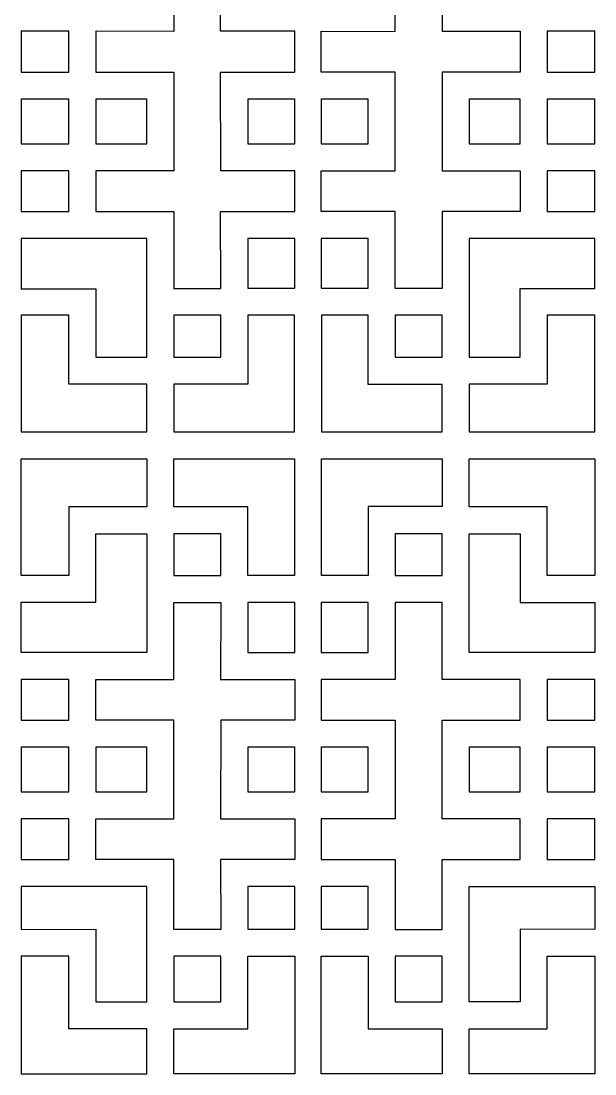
# Model space of a CAD drawing. Header units: centimetres. Extents: x -158 to 158, y -172 to 172.
# Drawn here: x -118.4 to -80.1, y -125.9 to -55.6 of the extents above; entities that cross this region are included whole.
import ezdxf

# ---------------------------------------------------------------- set-up
doc = ezdxf.new("R2010")
doc.units = ezdxf.units.CM
doc.header["$MEASUREMENT"] = 0
doc.layers.add('layer 1', color=7, linetype='Continuous')

msp = doc.modelspace()

# ---------------------------------------------------------------- linework, layer by layer
at = {"layer": 'layer 1', "color": 242}
for points in [[(-118.38099, -58.9613), (-115.18099, -58.9613), (-115.18099, -56.23882), (-118.38099, -56.23882), (-118.38099, -58.9613)], [(-118.38099, -63.7538), (-115.18099, -63.7538), (-115.18099, -60.75882), (-118.38099, -60.75882), (-118.38099, -63.7538)], [(-113.38599, -63.7538), (-109.97849, -63.7538), (-109.97849, -60.76382), (-113.38599, -60.76382), (-113.38599, -63.7538)], [(-103.24349, -63.75631), (-100.11349, -63.75631), (-100.11349, -60.75881), (-103.24349, -60.75881), (-103.24349, -63.75631)], [(-98.33599, -63.75631), (-95.20349, -63.75631), (-95.20349, -60.75881), (-98.33599, -60.75881), (-98.33599, -63.75631)], [(-83.26599, -63.7538), (-80.06599, -63.7538), (-80.06599, -60.75882), (-83.26599, -60.75882), (-83.26599, -63.7538)], [(-118.38099, -68.2688), (-115.18099, -68.2688), (-115.18099, -65.5538), (-118.38099, -65.5538), (-118.38099, -68.2688)], [(-83.26599, -68.2688), (-80.06599, -68.2688), (-80.06599, -65.5538), (-83.26599, -65.5538), (-83.26599, -68.2688)], [(-103.24349, -73.40131), (-100.11349, -73.40131), (-100.11349, -70.06881), (-103.24349, -70.06881), (-103.24349, -73.40131)], [(-98.33349, -73.40131), (-95.20349, -73.40131), (-95.20349, -70.06881), (-98.33349, -70.06881), (-98.33349, -73.40131)], [(-108.17599, -77.9938), (-105.04349, -77.9938), (-105.04349, -75.2038), (-108.17599, -75.2038), (-108.17599, -77.9938)], [(-93.40349, -77.9938), (-90.27099, -77.9938), (-90.27099, -75.2038), (-93.40349, -75.2038), (-93.40349, -77.9938)], [(-108.17599, -92.58966), (-105.04349, -92.58966), (-105.04349, -89.79966), (-108.17599, -89.79966), (-108.17599, -92.58966)], [(-93.40349, -92.58966), (-90.27099, -92.58966), (-90.27099, -89.79966), (-93.40349, -89.79966), (-93.40349, -92.58966)], [(-103.24349, -97.72465), (-100.11349, -97.72465), (-100.11349, -94.39215), (-103.24349, -94.39215), (-103.24349, -97.72465)], [(-98.33349, -97.72465), (-95.20349, -97.72465), (-95.20349, -94.39215), (-98.33349, -94.39215), (-98.33349, -97.72465)], [(-118.38099, -102.23966), (-115.18099, -102.23966), (-115.18099, -99.52466), (-118.38099, -99.52466), (-118.38099, -102.23966)], [(-83.26599, -102.23966), (-80.06599, -102.23966), (-80.06599, -99.52466), (-83.26599, -99.52466), (-83.26599, -102.23966)], [(-118.38099, -107.03464), (-115.18099, -107.03464), (-115.18099, -104.03966), (-118.38099, -104.03966), (-118.38099, -107.03464)], [(-113.38599, -107.02964), (-109.97849, -107.02964), (-109.97849, -104.03966), (-113.38599, -104.03966), (-113.38599, -107.02964)], [(-103.24349, -107.03465), (-100.11349, -107.03465), (-100.11349, -104.03715), (-103.24349, -104.03715), (-103.24349, -107.03465)], [(-98.33599, -107.03465), (-95.20349, -107.03465), (-95.20349, -104.03715), (-98.33599, -104.03715), (-98.33599, -107.03465)], [(-88.46849, -107.02964), (-85.06099, -107.02964), (-85.06099, -104.03966), (-88.46849, -104.03966), (-88.46849, -107.02964)], [(-83.26599, -107.03464), (-80.06599, -107.03464), (-80.06599, -104.03966), (-83.26599, -104.03966), (-83.26599, -107.03464)], [(-118.38099, -111.55464), (-115.18099, -111.55464), (-115.18099, -108.83216), (-118.38099, -108.83216), (-118.38099, -111.55464)], [(-83.26438, -111.55688), (-80.0665, -111.55688), (-80.0665, -108.83052), (-83.26438, -108.83052), (-83.26438, -111.55688)], [(-103.24599, -116.20966), (-100.11349, -116.20966), (-100.11349, -113.35216), (-103.24599, -113.35216), (-103.24599, -116.20966)], [(-98.33349, -116.20966), (-95.20349, -116.20966), (-95.20349, -113.35216), (-98.33349, -113.35216), (-98.33349, -116.20966)], [(-108.17599, -121.05716), (-105.04349, -121.05716), (-105.04349, -118.00966), (-108.17599, -118.00966), (-108.17599, -121.05716)], [(-93.40349, -121.05716), (-90.27099, -121.05716), (-90.27099, -118.00966), (-93.40349, -118.00966), (-93.40349, -121.05716)]]:
    msp.add_lwpolyline(points, close=True, dxfattribs=at)
for points, knots in [([(-105.06097, -58.95881), (-105.06097, -58.95881), (-105.04849, -65.55381), (-105.04849, -65.55381), (-105.04849, -65.55381), (-105.04849, -65.55381), (-100.11349, -65.5538), (-100.11349, -65.5538), (-100.11349, -65.5538), (-100.11349, -65.5538), (-100.11349, -68.26631), (-100.11349, -68.26631), (-100.11349, -68.26631), (-100.11349, -68.26631), (-105.06096, -68.26631), (-105.06096, -68.26631), (-105.06096, -68.26631), (-105.06096, -68.26631), (-105.04849, -73.40381), (-105.04849, -73.40381), (-105.04849, -73.40381), (-105.04849, -73.40381), (-108.17599, -73.40381), (-108.17599, -73.40381), (-108.17599, -73.40381), (-108.17599, -73.40381), (-108.17599, -68.26631), (-108.17599, -68.26631), (-108.17599, -68.26631), (-108.17599, -68.26631), (-113.38099, -68.26631), (-113.38099, -68.26631), (-113.38099, -68.26631), (-113.38099, -68.26631), (-113.38099, -65.5538), (-113.38099, -65.5538), (-113.38099, -65.5538), (-113.38099, -65.5538), (-108.17599, -65.55381), (-108.17599, -65.55381), (-108.17599, -65.55381), (-108.17599, -65.55381), (-108.17599, -58.9588), (-108.17599, -58.9588), (-108.17599, -58.9588), (-108.17599, -58.9588), (-113.38099, -58.95881), (-113.38099, -58.95881), (-113.38099, -58.95881), (-113.38099, -58.95881), (-113.38099, -56.23881), (-113.38099, -56.23881), (-113.38099, -56.23881), (-113.38099, -56.23881), (-108.17599, -56.2413), (-108.17599, -56.2413), (-108.17599, -56.2413), (-108.17599, -56.2413), (-108.17599, -51.5788), (-108.17599, -51.5788), (-108.17599, -51.5788), (-108.17599, -51.5788), (-105.04849, -51.5788), (-105.04849, -51.5788), (-105.04849, -51.5788), (-105.04849, -51.5788), (-105.06096, -56.23881), (-105.06096, -56.23881), (-105.06096, -56.23881), (-105.06096, -56.23881), (-100.11349, -56.23881), (-100.11349, -56.23881), (-100.11349, -56.23881), (-100.11349, -56.23881), (-100.11349, -58.95881), (-100.11349, -58.95881), (-100.11349, -58.95881), (-100.11349, -58.95881), (-105.06097, -58.95881), (-105.06097, -58.95881)], [0, 0, 0, 0, 0.04761905, 0.04761905, 0.04761905, 0.04761905, 0.0952381, 0.0952381, 0.0952381, 0.0952381, 0.14285714, 0.14285714, 0.14285714, 0.14285714, 0.19047619, 0.19047619, 0.19047619, 0.19047619, 0.23809524, 0.23809524, 0.23809524, 0.23809524, 0.28571429, 0.28571429, 0.28571429, 0.28571429, 0.33333333, 0.33333333, 0.33333333, 0.33333333, 0.38095238, 0.38095238, 0.38095238, 0.38095238, 0.42857143, 0.42857143, 0.42857143, 0.42857143, 0.47619048, 0.47619048, 0.47619048, 0.47619048, 0.52380952, 0.52380952, 0.52380952, 0.52380952, 0.57142857, 0.57142857, 0.57142857, 0.57142857, 0.61904762, 0.61904762, 0.61904762, 0.61904762, 0.66666667, 0.66666667, 0.66666667, 0.66666667, 0.71428571, 0.71428571, 0.71428571, 0.71428571, 0.76190476, 0.76190476, 0.76190476, 0.76190476, 0.80952381, 0.80952381, 0.80952381, 0.80952381, 0.85714286, 0.85714286, 0.85714286, 0.85714286, 0.9047619, 0.9047619, 0.9047619, 0.9047619, 1, 1, 1, 1]), ([(-90.271, -65.5538), (-90.271, -65.5538), (-90.27099, -58.95882), (-90.27099, -58.95882), (-90.27099, -58.95882), (-90.27099, -58.95882), (-85.06599, -58.95881), (-85.06599, -58.95881), (-85.06599, -58.95881), (-85.06599, -58.95881), (-85.06599, -56.23881), (-85.06599, -56.23881), (-85.06599, -56.23881), (-85.06599, -56.23881), (-90.27099, -56.23881), (-90.27099, -56.23881), (-90.27099, -56.23881), (-90.27099, -56.23881), (-90.27099, -51.5788), (-90.27099, -51.5788), (-90.27099, -51.5788), (-90.27099, -51.5788), (-93.39849, -51.5788), (-93.39849, -51.5788), (-93.39849, -51.5788), (-93.39849, -51.5788), (-93.39849, -56.24129), (-93.39849, -56.24129), (-93.39849, -56.24129), (-93.39849, -56.24129), (-98.33349, -56.23881), (-98.33349, -56.23881), (-98.33349, -56.23881), (-98.33349, -56.23881), (-98.33349, -58.95881), (-98.33349, -58.95881), (-98.33349, -58.95881), (-98.33349, -58.95881), (-93.39849, -58.95881), (-93.39849, -58.95881), (-93.39849, -58.95881), (-93.39849, -58.95881), (-93.39849, -65.55379), (-93.39849, -65.55379), (-93.39849, -65.55379), (-93.39849, -65.55379), (-98.33349, -65.5538), (-98.33349, -65.5538), (-98.33349, -65.5538), (-98.33349, -65.5538), (-98.33349, -68.26631), (-98.33349, -68.26631), (-98.33349, -68.26631), (-98.33349, -68.26631), (-93.39849, -68.2663), (-93.39849, -68.2663), (-93.39849, -68.2663), (-93.39849, -68.2663), (-93.39849, -73.40381), (-93.39849, -73.40381), (-93.39849, -73.40381), (-93.39849, -73.40381), (-90.27099, -73.40381), (-90.27099, -73.40381), (-90.27099, -73.40381), (-90.27099, -73.40381), (-90.27099, -68.26631), (-90.27099, -68.26631), (-90.27099, -68.26631), (-90.27099, -68.26631), (-85.06599, -68.26631), (-85.06599, -68.26631), (-85.06599, -68.26631), (-85.06599, -68.26631), (-85.06599, -65.5538), (-85.06599, -65.5538), (-85.06599, -65.5538), (-85.06599, -65.5538), (-90.271, -65.5538), (-90.271, -65.5538)], [0, 0, 0, 0, 0.04761905, 0.04761905, 0.04761905, 0.04761905, 0.0952381, 0.0952381, 0.0952381, 0.0952381, 0.14285714, 0.14285714, 0.14285714, 0.14285714, 0.19047619, 0.19047619, 0.19047619, 0.19047619, 0.23809524, 0.23809524, 0.23809524, 0.23809524, 0.28571429, 0.28571429, 0.28571429, 0.28571429, 0.33333333, 0.33333333, 0.33333333, 0.33333333, 0.38095238, 0.38095238, 0.38095238, 0.38095238, 0.42857143, 0.42857143, 0.42857143, 0.42857143, 0.47619048, 0.47619048, 0.47619048, 0.47619048, 0.52380952, 0.52380952, 0.52380952, 0.52380952, 0.57142857, 0.57142857, 0.57142857, 0.57142857, 0.61904762, 0.61904762, 0.61904762, 0.61904762, 0.66666667, 0.66666667, 0.66666667, 0.66666667, 0.71428571, 0.71428571, 0.71428571, 0.71428571, 0.76190476, 0.76190476, 0.76190476, 0.76190476, 0.80952381, 0.80952381, 0.80952381, 0.80952381, 0.85714286, 0.85714286, 0.85714286, 0.85714286, 0.9047619, 0.9047619, 0.9047619, 0.9047619, 1, 1, 1, 1]), ([(-80.0665, -58.96294), (-80.0665, -58.96294), (-83.26439, -58.96294), (-83.26439, -58.96294), (-83.26439, -58.96294), (-83.26439, -58.96294), (-83.26439, -56.23658), (-83.26439, -56.23658), (-83.26439, -56.23658), (-83.26439, -56.23658), (-80.0665, -56.23658), (-80.0665, -56.23658), (-80.0665, -56.23658), (-80.0665, -56.23658), (-80.0665, -58.96294), (-80.0665, -58.96294)], [0, 0, 0, 0, 0.2, 0.2, 0.2, 0.2, 0.4, 0.4, 0.4, 0.4, 0.6, 0.6, 0.6, 0.6, 1, 1, 1, 1]), ([(-85.06099, -63.7538), (-85.06099, -63.7538), (-88.46849, -63.7538), (-88.46849, -63.7538), (-88.46849, -63.7538), (-88.46849, -63.7538), (-88.46849, -60.76381), (-88.46849, -60.76381), (-88.46849, -60.76381), (-88.46849, -60.76381), (-85.06099, -60.76381), (-85.06099, -60.76381), (-85.06099, -60.76381), (-85.06099, -60.76381), (-85.06099, -63.7538), (-85.06099, -63.7538)], [0, 0, 0, 0, 0.2, 0.2, 0.2, 0.2, 0.4, 0.4, 0.4, 0.4, 0.6, 0.6, 0.6, 0.6, 1, 1, 1, 1]), ([(-109.97849, -70.06881), (-109.97849, -70.06881), (-109.97849, -77.9938), (-109.97849, -77.9938), (-109.97849, -77.9938), (-109.97849, -77.9938), (-113.38252, -77.9938), (-113.38252, -77.9938), (-113.38252, -77.9938), (-113.38252, -77.9938), (-113.38099, -73.43755), (-113.38099, -73.43755), (-113.38099, -73.43755), (-113.38099, -73.43755), (-118.38099, -73.43755), (-118.38099, -73.43755), (-118.38099, -73.43755), (-118.38099, -73.43755), (-118.38099, -70.06881), (-118.38099, -70.06881), (-118.38099, -70.06881), (-118.38099, -70.06881), (-109.97849, -70.06881), (-109.97849, -70.06881)], [0, 0, 0, 0, 0.14285714, 0.14285714, 0.14285714, 0.14285714, 0.28571429, 0.28571429, 0.28571429, 0.28571429, 0.42857143, 0.42857143, 0.42857143, 0.42857143, 0.57142857, 0.57142857, 0.57142857, 0.57142857, 0.71428571, 0.71428571, 0.71428571, 0.71428571, 1, 1, 1, 1]), ([(-88.45238, -70.06874), (-88.45238, -70.06874), (-80.06599, -70.06881), (-80.06599, -70.06881), (-80.06599, -70.06881), (-80.06599, -70.06881), (-80.06599, -73.40381), (-80.06599, -73.40381), (-80.06599, -73.40381), (-80.06599, -73.40381), (-85.06599, -73.40335), (-85.06599, -73.40335), (-85.06599, -73.40335), (-85.06599, -73.40335), (-85.06599, -77.9938), (-85.06599, -77.9938), (-85.06599, -77.9938), (-85.06599, -77.9938), (-88.46849, -77.9938), (-88.46849, -77.9938), (-88.46849, -77.9938), (-88.46849, -77.9938), (-88.45238, -70.06874), (-88.45238, -70.06874)], [0, 0, 0, 0, 0.14285714, 0.14285714, 0.14285714, 0.14285714, 0.28571429, 0.28571429, 0.28571429, 0.28571429, 0.42857143, 0.42857143, 0.42857143, 0.42857143, 0.57142857, 0.57142857, 0.57142857, 0.57142857, 0.71428571, 0.71428571, 0.71428571, 0.71428571, 1, 1, 1, 1]), ([(-118.38099, -82.9938), (-118.38099, -82.9938), (-118.38099, -75.2038), (-118.38099, -75.2038), (-118.38099, -75.2038), (-118.38099, -75.2038), (-115.18349, -75.2038), (-115.18349, -75.2038), (-115.18349, -75.2038), (-115.18349, -75.2038), (-115.18349, -79.7938), (-115.18349, -79.7938), (-115.18349, -79.7938), (-115.18349, -79.7938), (-109.97599, -79.7938), (-109.97599, -79.7938), (-109.97599, -79.7938), (-109.97599, -79.7938), (-109.97599, -82.9938), (-109.97599, -82.9938), (-109.97599, -82.9938), (-109.97599, -82.9938), (-118.38099, -82.9938), (-118.38099, -82.9938)], [0, 0, 0, 0, 0.14285714, 0.14285714, 0.14285714, 0.14285714, 0.28571429, 0.28571429, 0.28571429, 0.28571429, 0.42857143, 0.42857143, 0.42857143, 0.42857143, 0.57142857, 0.57142857, 0.57142857, 0.57142857, 0.71428571, 0.71428571, 0.71428571, 0.71428571, 1, 1, 1, 1]), ([(-108.17599, -82.9938), (-108.17599, -82.9938), (-108.17599, -79.7938), (-108.17599, -79.7938), (-108.17599, -79.7938), (-108.17599, -79.7938), (-103.24349, -79.79381), (-103.24349, -79.79381), (-103.24349, -79.79381), (-103.24349, -79.79381), (-103.24349, -75.2038), (-103.24349, -75.2038), (-103.24349, -75.2038), (-103.24349, -75.2038), (-100.11849, -75.2038), (-100.11849, -75.2038), (-100.11849, -75.2038), (-100.11849, -75.2038), (-100.11849, -82.9938), (-100.11849, -82.9938), (-100.11849, -82.9938), (-100.11849, -82.9938), (-108.17599, -82.9938), (-108.17599, -82.9938)], [0, 0, 0, 0, 0.14285714, 0.14285714, 0.14285714, 0.14285714, 0.28571429, 0.28571429, 0.28571429, 0.28571429, 0.42857143, 0.42857143, 0.42857143, 0.42857143, 0.57142857, 0.57142857, 0.57142857, 0.57142857, 0.71428571, 0.71428571, 0.71428571, 0.71428571, 1, 1, 1, 1]), ([(-95.20349, -79.81938), (-95.20349, -79.81938), (-90.27099, -79.81938), (-90.27099, -79.81938), (-90.27099, -79.81938), (-90.27099, -79.81938), (-90.27099, -82.9938), (-90.27099, -82.9938), (-90.27099, -82.9938), (-90.27099, -82.9938), (-98.32849, -82.9938), (-98.32849, -82.9938), (-98.32849, -82.9938), (-98.32849, -82.9938), (-98.32849, -75.2038), (-98.32849, -75.2038), (-98.32849, -75.2038), (-98.32849, -75.2038), (-95.20349, -75.2038), (-95.20349, -75.2038), (-95.20349, -75.2038), (-95.20349, -75.2038), (-95.20349, -79.81938), (-95.20349, -79.81938)], [0, 0, 0, 0, 0.14285714, 0.14285714, 0.14285714, 0.14285714, 0.28571429, 0.28571429, 0.28571429, 0.28571429, 0.42857143, 0.42857143, 0.42857143, 0.42857143, 0.57142857, 0.57142857, 0.57142857, 0.57142857, 0.71428571, 0.71428571, 0.71428571, 0.71428571, 1, 1, 1, 1]), ([(-83.26348, -79.7938), (-83.26348, -79.7938), (-83.26349, -75.2038), (-83.26349, -75.2038), (-83.26349, -75.2038), (-83.26349, -75.2038), (-80.06599, -75.2038), (-80.06599, -75.2038), (-80.06599, -75.2038), (-80.06599, -75.2038), (-80.06599, -82.9938), (-80.06599, -82.9938), (-80.06599, -82.9938), (-80.06599, -82.9938), (-88.47099, -82.9938), (-88.47099, -82.9938), (-88.47099, -82.9938), (-88.47099, -82.9938), (-88.47099, -79.7938), (-88.47099, -79.7938), (-88.47099, -79.7938), (-88.47099, -79.7938), (-83.26348, -79.7938), (-83.26348, -79.7938)], [0, 0, 0, 0, 0.14285714, 0.14285714, 0.14285714, 0.14285714, 0.28571429, 0.28571429, 0.28571429, 0.28571429, 0.42857143, 0.42857143, 0.42857143, 0.42857143, 0.57142857, 0.57142857, 0.57142857, 0.57142857, 0.71428571, 0.71428571, 0.71428571, 0.71428571, 1, 1, 1, 1]), ([(-118.38099, -84.79966), (-118.38099, -84.79966), (-118.38099, -92.58966), (-118.38099, -92.58966), (-118.38099, -92.58966), (-118.38099, -92.58966), (-115.18349, -92.58966), (-115.18349, -92.58966), (-115.18349, -92.58966), (-115.18349, -92.58966), (-115.18349, -87.99966), (-115.18349, -87.99966), (-115.18349, -87.99966), (-115.18349, -87.99966), (-109.97599, -87.99966), (-109.97599, -87.99966), (-109.97599, -87.99966), (-109.97599, -87.99966), (-109.97599, -84.79966), (-109.97599, -84.79966), (-109.97599, -84.79966), (-109.97599, -84.79966), (-118.38099, -84.79966), (-118.38099, -84.79966)], [0, 0, 0, 0, 0.14285714, 0.14285714, 0.14285714, 0.14285714, 0.28571429, 0.28571429, 0.28571429, 0.28571429, 0.42857143, 0.42857143, 0.42857143, 0.42857143, 0.57142857, 0.57142857, 0.57142857, 0.57142857, 0.71428571, 0.71428571, 0.71428571, 0.71428571, 1, 1, 1, 1]), ([(-108.17599, -84.79966), (-108.17599, -84.79966), (-108.17599, -87.99966), (-108.17599, -87.99966), (-108.17599, -87.99966), (-108.17599, -87.99966), (-103.24349, -87.99965), (-103.24349, -87.99965), (-103.24349, -87.99965), (-103.24349, -87.99965), (-103.24349, -92.58966), (-103.24349, -92.58966), (-103.24349, -92.58966), (-103.24349, -92.58966), (-100.11849, -92.58966), (-100.11849, -92.58966), (-100.11849, -92.58966), (-100.11849, -92.58966), (-100.11849, -84.79966), (-100.11849, -84.79966), (-100.11849, -84.79966), (-100.11849, -84.79966), (-108.17599, -84.79966), (-108.17599, -84.79966)], [0, 0, 0, 0, 0.14285714, 0.14285714, 0.14285714, 0.14285714, 0.28571429, 0.28571429, 0.28571429, 0.28571429, 0.42857143, 0.42857143, 0.42857143, 0.42857143, 0.57142857, 0.57142857, 0.57142857, 0.57142857, 0.71428571, 0.71428571, 0.71428571, 0.71428571, 1, 1, 1, 1]), ([(-95.20349, -87.97408), (-95.20349, -87.97408), (-90.27099, -87.97408), (-90.27099, -87.97408), (-90.27099, -87.97408), (-90.27099, -87.97408), (-90.27099, -84.79966), (-90.27099, -84.79966), (-90.27099, -84.79966), (-90.27099, -84.79966), (-98.32849, -84.79966), (-98.32849, -84.79966), (-98.32849, -84.79966), (-98.32849, -84.79966), (-98.32849, -92.58966), (-98.32849, -92.58966), (-98.32849, -92.58966), (-98.32849, -92.58966), (-95.20349, -92.58966), (-95.20349, -92.58966), (-95.20349, -92.58966), (-95.20349, -92.58966), (-95.20349, -87.97408), (-95.20349, -87.97408)], [0, 0, 0, 0, 0.14285714, 0.14285714, 0.14285714, 0.14285714, 0.28571429, 0.28571429, 0.28571429, 0.28571429, 0.42857143, 0.42857143, 0.42857143, 0.42857143, 0.57142857, 0.57142857, 0.57142857, 0.57142857, 0.71428571, 0.71428571, 0.71428571, 0.71428571, 1, 1, 1, 1]), ([(-83.26348, -87.99966), (-83.26348, -87.99966), (-83.26349, -92.58966), (-83.26349, -92.58966), (-83.26349, -92.58966), (-83.26349, -92.58966), (-80.06599, -92.58966), (-80.06599, -92.58966), (-80.06599, -92.58966), (-80.06599, -92.58966), (-80.06599, -84.79966), (-80.06599, -84.79966), (-80.06599, -84.79966), (-80.06599, -84.79966), (-88.47099, -84.79966), (-88.47099, -84.79966), (-88.47099, -84.79966), (-88.47099, -84.79966), (-88.47099, -87.99966), (-88.47099, -87.99966), (-88.47099, -87.99966), (-88.47099, -87.99966), (-83.26348, -87.99966), (-83.26348, -87.99966)], [0, 0, 0, 0, 0.14285714, 0.14285714, 0.14285714, 0.14285714, 0.28571429, 0.28571429, 0.28571429, 0.28571429, 0.42857143, 0.42857143, 0.42857143, 0.42857143, 0.57142857, 0.57142857, 0.57142857, 0.57142857, 0.71428571, 0.71428571, 0.71428571, 0.71428571, 1, 1, 1, 1]), ([(-109.97849, -97.72465), (-109.97849, -97.72465), (-109.97849, -89.79966), (-109.97849, -89.79966), (-109.97849, -89.79966), (-109.97849, -89.79966), (-113.38252, -89.79966), (-113.38252, -89.79966), (-113.38252, -89.79966), (-113.38252, -89.79966), (-113.38099, -94.35591), (-113.38099, -94.35591), (-113.38099, -94.35591), (-113.38099, -94.35591), (-118.38099, -94.35591), (-118.38099, -94.35591), (-118.38099, -94.35591), (-118.38099, -94.35591), (-118.38099, -97.72465), (-118.38099, -97.72465), (-118.38099, -97.72465), (-118.38099, -97.72465), (-109.97849, -97.72465), (-109.97849, -97.72465)], [0, 0, 0, 0, 0.14285714, 0.14285714, 0.14285714, 0.14285714, 0.28571429, 0.28571429, 0.28571429, 0.28571429, 0.42857143, 0.42857143, 0.42857143, 0.42857143, 0.57142857, 0.57142857, 0.57142857, 0.57142857, 0.71428571, 0.71428571, 0.71428571, 0.71428571, 1, 1, 1, 1]), ([(-88.45238, -97.72472), (-88.45238, -97.72472), (-80.06599, -97.72465), (-80.06599, -97.72465), (-80.06599, -97.72465), (-80.06599, -97.72465), (-80.06599, -94.38965), (-80.06599, -94.38965), (-80.06599, -94.38965), (-80.06599, -94.38965), (-85.06599, -94.39011), (-85.06599, -94.39011), (-85.06599, -94.39011), (-85.06599, -94.39011), (-85.06599, -89.79966), (-85.06599, -89.79966), (-85.06599, -89.79966), (-85.06599, -89.79966), (-88.46849, -89.79966), (-88.46849, -89.79966), (-88.46849, -89.79966), (-88.46849, -89.79966), (-88.45238, -97.72472), (-88.45238, -97.72472)], [0, 0, 0, 0, 0.14285714, 0.14285714, 0.14285714, 0.14285714, 0.28571429, 0.28571429, 0.28571429, 0.28571429, 0.42857143, 0.42857143, 0.42857143, 0.42857143, 0.57142857, 0.57142857, 0.57142857, 0.57142857, 0.71428571, 0.71428571, 0.71428571, 0.71428571, 1, 1, 1, 1]), ([(-105.06097, -108.83465), (-105.06097, -108.83465), (-105.04849, -102.23965), (-105.04849, -102.23965), (-105.04849, -102.23965), (-105.04849, -102.23965), (-100.11349, -102.23966), (-100.11349, -102.23966), (-100.11349, -102.23966), (-100.11349, -102.23966), (-100.11349, -99.52715), (-100.11349, -99.52715), (-100.11349, -99.52715), (-100.11349, -99.52715), (-105.06096, -99.52715), (-105.06096, -99.52715), (-105.06096, -99.52715), (-105.06096, -99.52715), (-105.04849, -94.38965), (-105.04849, -94.38965), (-105.04849, -94.38965), (-105.04849, -94.38965), (-108.17599, -94.38965), (-108.17599, -94.38965), (-108.17599, -94.38965), (-108.17599, -94.38965), (-108.17599, -99.52715), (-108.17599, -99.52715), (-108.17599, -99.52715), (-108.17599, -99.52715), (-113.38099, -99.52715), (-113.38099, -99.52715), (-113.38099, -99.52715), (-113.38099, -99.52715), (-113.38099, -102.23966), (-113.38099, -102.23966), (-113.38099, -102.23966), (-113.38099, -102.23966), (-108.17599, -102.23965), (-108.17599, -102.23965), (-108.17599, -102.23965), (-108.17599, -102.23965), (-108.17599, -108.83466), (-108.17599, -108.83466), (-108.17599, -108.83466), (-108.17599, -108.83466), (-113.38099, -108.83465), (-113.38099, -108.83465), (-113.38099, -108.83465), (-113.38099, -108.83465), (-113.38099, -111.55465), (-113.38099, -111.55465), (-113.38099, -111.55465), (-113.38099, -111.55465), (-108.17599, -111.55216), (-108.17599, -111.55216), (-108.17599, -111.55216), (-108.17599, -111.55216), (-108.17599, -116.21466), (-108.17599, -116.21466), (-108.17599, -116.21466), (-108.17599, -116.21466), (-105.04849, -116.21466), (-105.04849, -116.21466), (-105.04849, -116.21466), (-105.04849, -116.21466), (-105.06096, -111.55465), (-105.06096, -111.55465), (-105.06096, -111.55465), (-105.06096, -111.55465), (-100.11349, -111.55465), (-100.11349, -111.55465), (-100.11349, -111.55465), (-100.11349, -111.55465), (-100.11349, -108.83465), (-100.11349, -108.83465), (-100.11349, -108.83465), (-100.11349, -108.83465), (-105.06097, -108.83465), (-105.06097, -108.83465)], [0, 0, 0, 0, 0.04761905, 0.04761905, 0.04761905, 0.04761905, 0.0952381, 0.0952381, 0.0952381, 0.0952381, 0.14285714, 0.14285714, 0.14285714, 0.14285714, 0.19047619, 0.19047619, 0.19047619, 0.19047619, 0.23809524, 0.23809524, 0.23809524, 0.23809524, 0.28571429, 0.28571429, 0.28571429, 0.28571429, 0.33333333, 0.33333333, 0.33333333, 0.33333333, 0.38095238, 0.38095238, 0.38095238, 0.38095238, 0.42857143, 0.42857143, 0.42857143, 0.42857143, 0.47619048, 0.47619048, 0.47619048, 0.47619048, 0.52380952, 0.52380952, 0.52380952, 0.52380952, 0.57142857, 0.57142857, 0.57142857, 0.57142857, 0.61904762, 0.61904762, 0.61904762, 0.61904762, 0.66666667, 0.66666667, 0.66666667, 0.66666667, 0.71428571, 0.71428571, 0.71428571, 0.71428571, 0.76190476, 0.76190476, 0.76190476, 0.76190476, 0.80952381, 0.80952381, 0.80952381, 0.80952381, 0.85714286, 0.85714286, 0.85714286, 0.85714286, 0.9047619, 0.9047619, 0.9047619, 0.9047619, 1, 1, 1, 1]), ([(-90.271, -102.23966), (-90.271, -102.23966), (-90.27099, -108.83464), (-90.27099, -108.83464), (-90.27099, -108.83464), (-90.27099, -108.83464), (-85.06599, -108.83465), (-85.06599, -108.83465), (-85.06599, -108.83465), (-85.06599, -108.83465), (-85.06599, -111.55465), (-85.06599, -111.55465), (-85.06599, -111.55465), (-85.06599, -111.55465), (-90.27099, -111.55465), (-90.27099, -111.55465), (-90.27099, -111.55465), (-90.27099, -111.55465), (-90.27099, -116.21466), (-90.27099, -116.21466), (-90.27099, -116.21466), (-90.27099, -116.21466), (-93.39849, -116.21466), (-93.39849, -116.21466), (-93.39849, -116.21466), (-93.39849, -116.21466), (-93.39849, -111.55217), (-93.39849, -111.55217), (-93.39849, -111.55217), (-93.39849, -111.55217), (-98.33349, -111.55465), (-98.33349, -111.55465), (-98.33349, -111.55465), (-98.33349, -111.55465), (-98.33349, -108.83465), (-98.33349, -108.83465), (-98.33349, -108.83465), (-98.33349, -108.83465), (-93.39849, -108.83465), (-93.39849, -108.83465), (-93.39849, -108.83465), (-93.39849, -108.83465), (-93.39849, -102.23967), (-93.39849, -102.23967), (-93.39849, -102.23967), (-93.39849, -102.23967), (-98.33349, -102.23966), (-98.33349, -102.23966), (-98.33349, -102.23966), (-98.33349, -102.23966), (-98.33349, -99.52715), (-98.33349, -99.52715), (-98.33349, -99.52715), (-98.33349, -99.52715), (-93.39849, -99.52716), (-93.39849, -99.52716), (-93.39849, -99.52716), (-93.39849, -99.52716), (-93.39849, -94.38965), (-93.39849, -94.38965), (-93.39849, -94.38965), (-93.39849, -94.38965), (-90.27099, -94.38965), (-90.27099, -94.38965), (-90.27099, -94.38965), (-90.27099, -94.38965), (-90.27099, -99.52715), (-90.27099, -99.52715), (-90.27099, -99.52715), (-90.27099, -99.52715), (-85.06599, -99.52715), (-85.06599, -99.52715), (-85.06599, -99.52715), (-85.06599, -99.52715), (-85.06599, -102.23966), (-85.06599, -102.23966), (-85.06599, -102.23966), (-85.06599, -102.23966), (-90.271, -102.23966), (-90.271, -102.23966)], [0, 0, 0, 0, 0.04761905, 0.04761905, 0.04761905, 0.04761905, 0.0952381, 0.0952381, 0.0952381, 0.0952381, 0.14285714, 0.14285714, 0.14285714, 0.14285714, 0.19047619, 0.19047619, 0.19047619, 0.19047619, 0.23809524, 0.23809524, 0.23809524, 0.23809524, 0.28571429, 0.28571429, 0.28571429, 0.28571429, 0.33333333, 0.33333333, 0.33333333, 0.33333333, 0.38095238, 0.38095238, 0.38095238, 0.38095238, 0.42857143, 0.42857143, 0.42857143, 0.42857143, 0.47619048, 0.47619048, 0.47619048, 0.47619048, 0.52380952, 0.52380952, 0.52380952, 0.52380952, 0.57142857, 0.57142857, 0.57142857, 0.57142857, 0.61904762, 0.61904762, 0.61904762, 0.61904762, 0.66666667, 0.66666667, 0.66666667, 0.66666667, 0.71428571, 0.71428571, 0.71428571, 0.71428571, 0.76190476, 0.76190476, 0.76190476, 0.76190476, 0.80952381, 0.80952381, 0.80952381, 0.80952381, 0.85714286, 0.85714286, 0.85714286, 0.85714286, 0.9047619, 0.9047619, 0.9047619, 0.9047619, 1, 1, 1, 1]), ([(-113.38099, -116.20966), (-113.38099, -116.20966), (-118.38099, -116.21466), (-118.38099, -116.21466), (-118.38099, -116.21466), (-118.38099, -116.21466), (-118.38099, -113.35466), (-118.38099, -113.35466), (-118.38099, -113.35466), (-118.38099, -113.35466), (-109.97849, -113.35466), (-109.97849, -113.35466), (-109.97849, -113.35466), (-109.97849, -113.35466), (-109.97849, -121.05716), (-109.97849, -121.05716), (-109.97849, -121.05716), (-109.97849, -121.05716), (-113.38099, -121.05716), (-113.38099, -121.05716), (-113.38099, -121.05716), (-113.38099, -121.05716), (-113.38099, -116.20966), (-113.38099, -116.20966)], [0, 0, 0, 0, 0.14285714, 0.14285714, 0.14285714, 0.14285714, 0.28571429, 0.28571429, 0.28571429, 0.28571429, 0.42857143, 0.42857143, 0.42857143, 0.42857143, 0.57142857, 0.57142857, 0.57142857, 0.57142857, 0.71428571, 0.71428571, 0.71428571, 0.71428571, 1, 1, 1, 1]), ([(-85.06599, -116.20966), (-85.06599, -116.20966), (-80.06599, -116.21088), (-80.06599, -116.21088), (-80.06599, -116.21088), (-80.06599, -116.21088), (-80.06599, -113.35466), (-80.06599, -113.35466), (-80.06599, -113.35466), (-80.06599, -113.35466), (-88.46309, -113.35466), (-88.46309, -113.35466), (-88.46309, -113.35466), (-88.46309, -113.35466), (-88.46849, -121.05716), (-88.46849, -121.05716), (-88.46849, -121.05716), (-88.46849, -121.05716), (-85.06599, -121.05716), (-85.06599, -121.05716), (-85.06599, -121.05716), (-85.06599, -121.05716), (-85.06599, -116.20966), (-85.06599, -116.20966)], [0, 0, 0, 0, 0.14285714, 0.14285714, 0.14285714, 0.14285714, 0.28571429, 0.28571429, 0.28571429, 0.28571429, 0.42857143, 0.42857143, 0.42857143, 0.42857143, 0.57142857, 0.57142857, 0.57142857, 0.57142857, 0.71428571, 0.71428571, 0.71428571, 0.71428571, 1, 1, 1, 1]), ([(-118.38099, -125.86716), (-118.38099, -125.86716), (-118.38099, -118.01216), (-118.38099, -118.01216), (-118.38099, -118.01216), (-118.38099, -118.01216), (-115.18099, -118.01216), (-115.18099, -118.01216), (-115.18099, -118.01216), (-115.18099, -118.01216), (-115.18349, -122.85716), (-115.18349, -122.85716), (-115.18349, -122.85716), (-115.18349, -122.85716), (-109.97849, -122.85716), (-109.97849, -122.85716), (-109.97849, -122.85716), (-109.97849, -122.85716), (-109.97849, -125.86716), (-109.97849, -125.86716), (-109.97849, -125.86716), (-109.97849, -125.86716), (-118.38099, -125.86716), (-118.38099, -125.86716)], [0, 0, 0, 0, 0.14285714, 0.14285714, 0.14285714, 0.14285714, 0.28571429, 0.28571429, 0.28571429, 0.28571429, 0.42857143, 0.42857143, 0.42857143, 0.42857143, 0.57142857, 0.57142857, 0.57142857, 0.57142857, 0.71428571, 0.71428571, 0.71428571, 0.71428571, 1, 1, 1, 1]), ([(-100.11349, -125.86716), (-100.11349, -125.86716), (-100.11349, -118.01216), (-100.11349, -118.01216), (-100.11349, -118.01216), (-100.11349, -118.01216), (-103.246, -118.01216), (-103.246, -118.01216), (-103.246, -118.01216), (-103.246, -118.01216), (-103.24349, -122.85716), (-103.24349, -122.85716), (-103.24349, -122.85716), (-103.24349, -122.85716), (-108.17599, -122.85716), (-108.17599, -122.85716), (-108.17599, -122.85716), (-108.17599, -122.85716), (-108.17599, -125.86716), (-108.17599, -125.86716), (-108.17599, -125.86716), (-108.17599, -125.86716), (-100.11349, -125.86716), (-100.11349, -125.86716)], [0, 0, 0, 0, 0.14285714, 0.14285714, 0.14285714, 0.14285714, 0.28571429, 0.28571429, 0.28571429, 0.28571429, 0.42857143, 0.42857143, 0.42857143, 0.42857143, 0.57142857, 0.57142857, 0.57142857, 0.57142857, 0.71428571, 0.71428571, 0.71428571, 0.71428571, 1, 1, 1, 1]), ([(-95.20349, -122.85716), (-95.20349, -122.85716), (-95.20349, -118.01216), (-95.20349, -118.01216), (-95.20349, -118.01216), (-95.20349, -118.01216), (-98.33349, -118.01216), (-98.33349, -118.01216), (-98.33349, -118.01216), (-98.33349, -118.01216), (-98.33349, -125.86716), (-98.33349, -125.86716), (-98.33349, -125.86716), (-98.33349, -125.86716), (-90.27099, -125.86716), (-90.27099, -125.86716), (-90.27099, -125.86716), (-90.27099, -125.86716), (-90.27099, -122.85716), (-90.27099, -122.85716), (-90.27099, -122.85716), (-90.27099, -122.85716), (-95.20349, -122.85716), (-95.20349, -122.85716)], [0, 0, 0, 0, 0.14285714, 0.14285714, 0.14285714, 0.14285714, 0.28571429, 0.28571429, 0.28571429, 0.28571429, 0.42857143, 0.42857143, 0.42857143, 0.42857143, 0.57142857, 0.57142857, 0.57142857, 0.57142857, 0.71428571, 0.71428571, 0.71428571, 0.71428571, 1, 1, 1, 1]), ([(-80.06599, -118.01216), (-80.06599, -118.01216), (-83.26599, -118.01216), (-83.26599, -118.01216), (-83.26599, -118.01216), (-83.26599, -118.01216), (-83.2635, -122.85716), (-83.2635, -122.85716), (-83.2635, -122.85716), (-83.2635, -122.85716), (-88.46849, -122.85716), (-88.46849, -122.85716), (-88.46849, -122.85716), (-88.46849, -122.85716), (-88.46849, -125.86716), (-88.46849, -125.86716), (-88.46849, -125.86716), (-88.46849, -125.86716), (-80.06599, -125.86716), (-80.06599, -125.86716), (-80.06599, -125.86716), (-80.06599, -125.86716), (-80.06599, -118.01216), (-80.06599, -118.01216)], [0, 0, 0, 0, 0.14285714, 0.14285714, 0.14285714, 0.14285714, 0.28571429, 0.28571429, 0.28571429, 0.28571429, 0.42857143, 0.42857143, 0.42857143, 0.42857143, 0.57142857, 0.57142857, 0.57142857, 0.57142857, 0.71428571, 0.71428571, 0.71428571, 0.71428571, 1, 1, 1, 1])]:
    msp.add_open_spline(points, degree=3, knots=knots, dxfattribs=at)

doc.saveas('drawing.dxf')
